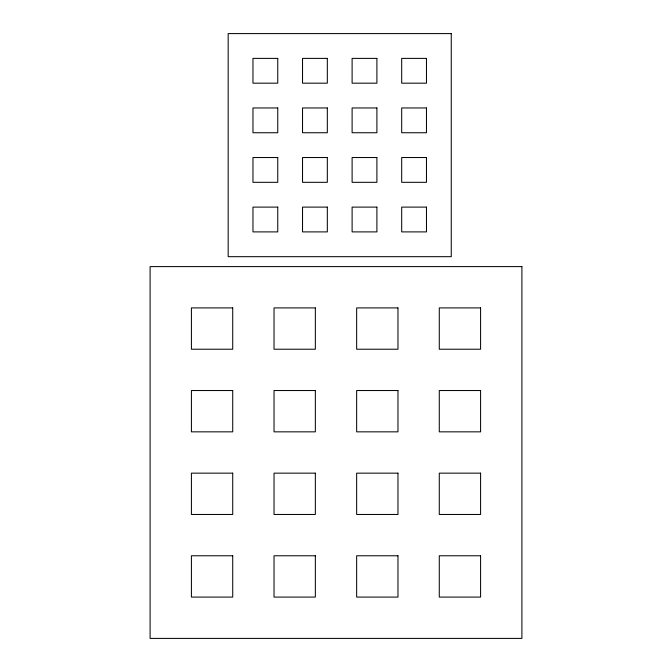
<?xml version="1.0" encoding="UTF-8"?>
<svg xmlns="http://www.w3.org/2000/svg" width="672" height="672" viewBox="0 0 672 672"><rect width="100%" height="100%" fill="white"/><g stroke="black" fill="none" stroke-linecap="round" stroke-linejoin="round"><path stroke-width="1.01" d="M451.256 33.6L228.178 33.6L228.178 256.679L451.256 256.679L451.256 33.6M277.754 58.388L252.966 58.388L252.966 83.177L277.754 83.177L277.754 58.388M327.323 58.388L302.534 58.388L302.534 83.177L327.323 83.177L327.323 58.388M376.9 58.388L352.111 58.388L352.111 83.177L376.9 83.177L376.9 58.388M426.468 58.388L401.688 58.388L401.688 83.177L426.468 83.177L426.468 58.388M277.754 107.957L252.966 107.957L252.966 132.745L277.754 132.745L277.754 107.957M327.323 107.957L302.534 107.957L302.534 132.745L327.323 132.745L327.323 107.957M376.9 107.957L352.111 107.957L352.111 132.745L376.9 132.745L376.9 107.957M426.468 107.957L401.688 107.957L401.688 132.745L426.468 132.745L426.468 107.957M277.754 157.534L252.966 157.534L252.966 182.322L277.754 182.322L277.754 157.534M327.323 157.534L302.534 157.534L302.534 182.322L327.323 182.322L327.323 157.534M376.9 157.534L352.111 157.534L352.111 182.322L376.9 182.322L376.9 157.534M426.468 157.534L401.688 157.534L401.688 182.322L426.468 182.322L426.468 157.534M277.754 207.11L252.966 207.11L252.966 231.899L277.754 231.899L277.754 207.11M327.323 207.11L302.534 207.11L302.534 231.899L327.323 231.899L327.323 207.11M376.9 207.11L352.111 207.11L352.111 231.899L376.9 231.899L376.9 207.11M426.468 207.11L401.688 207.11L401.688 231.899L426.468 231.899L426.468 207.11M521.9 266.599L150.1 266.599L150.1 638.4L521.9 638.4L521.9 266.599M232.722 307.91L191.411 307.91L191.411 349.222L232.722 349.222L232.722 307.91M315.344 307.91L274.033 307.91L274.033 349.222L315.344 349.222L315.344 307.91M397.967 307.91L356.656 307.91L356.656 349.222L397.967 349.222L397.967 307.91M480.589 307.91L439.278 307.91L439.278 349.222L480.589 349.222L480.589 307.91M232.722 390.533L191.411 390.533L191.411 431.844L232.722 431.844L232.722 390.533M315.344 390.533L274.033 390.533L274.033 431.844L315.344 431.844L315.344 390.533M397.967 390.533L356.656 390.533L356.656 431.844L397.967 431.844L397.967 390.533M480.589 390.533L439.278 390.533L439.278 431.844L480.589 431.844L480.589 390.533M232.722 473.155L191.411 473.155L191.411 514.466L232.722 514.466L232.722 473.155M315.344 473.155L274.033 473.155L274.033 514.466L315.344 514.466L315.344 473.155M397.967 473.155L356.656 473.155L356.656 514.466L397.967 514.466L397.967 473.155M480.589 473.155L439.278 473.155L439.278 514.466L480.589 514.466L480.589 473.155M232.722 555.778L191.411 555.778L191.411 597.089L232.722 597.089L232.722 555.778M315.344 555.778L274.033 555.778L274.033 597.089L315.344 597.089L315.344 555.778M397.967 555.778L356.656 555.778L356.656 597.089L397.967 597.089L397.967 555.778M480.589 555.778L439.278 555.778L439.278 597.089L480.589 597.089L480.589 555.778"/></g></svg>
